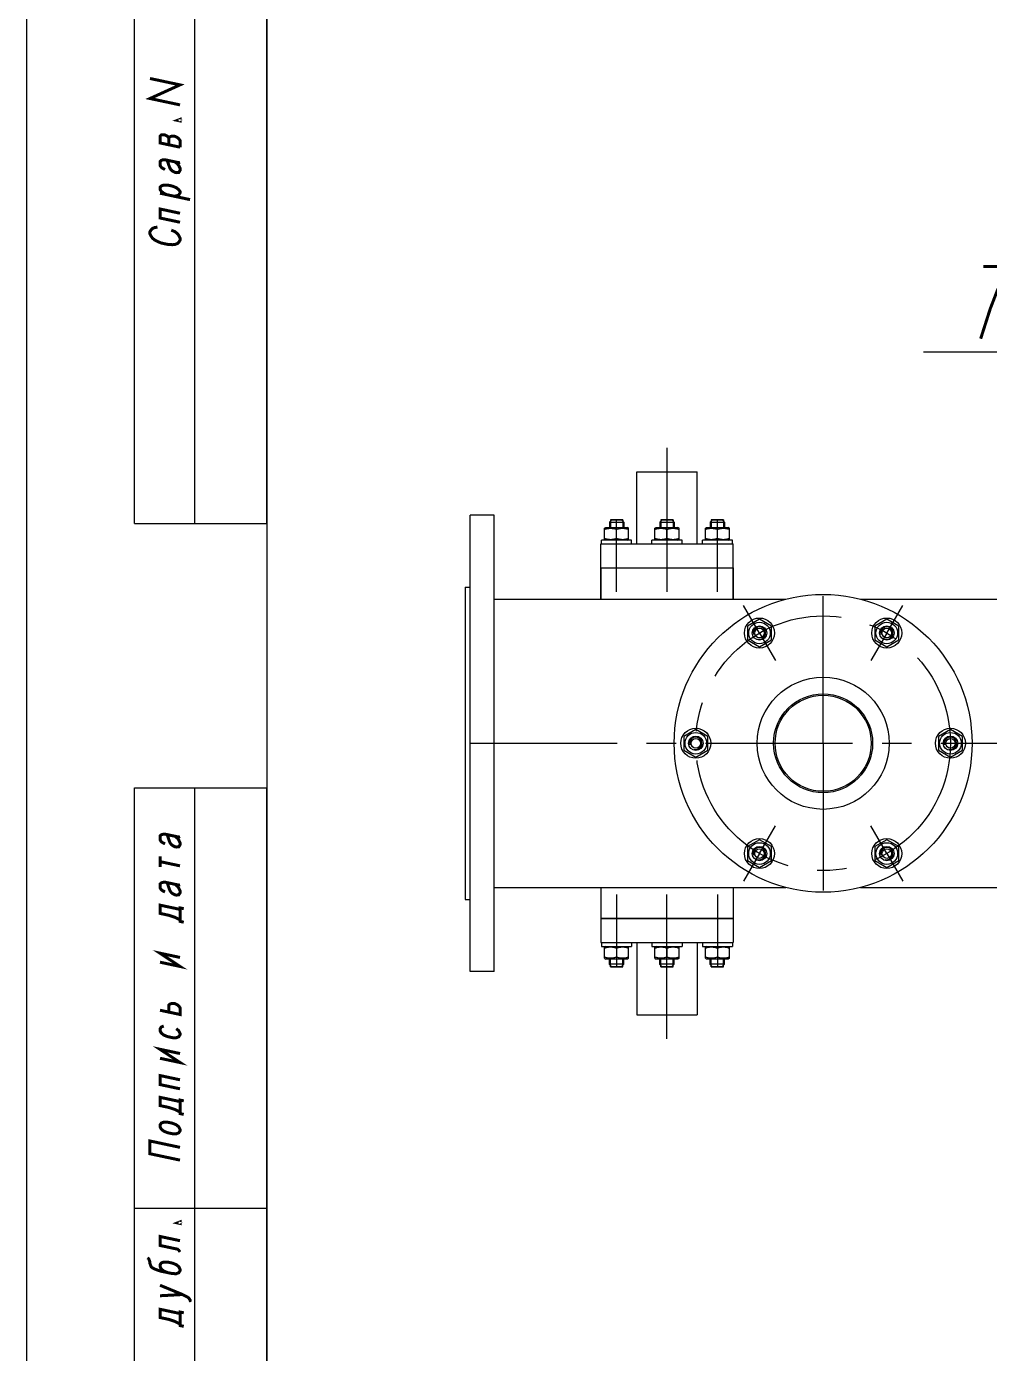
# Model space of a CAD drawing. Header units: millimetres. Extents: x 0 to 594, y 0 to 420.
# Drawn here: x 0 to 80.2, y 102.9 to 213.4 of the extents above; entities that cross this region are included whole.
import ezdxf

# ---------------------------------------------------------------- set-up
doc = ezdxf.new("R2010")
doc.units = ezdxf.units.MM
doc.header["$LTSCALE"] = 32.67
doc.linetypes.add('CENTER', pattern=[0.6, 0.375, -0.075, 0.075, -0.075])
doc.layers.get('0').update_dxf_attribs({"linetype": 'CONTINUOUS'})
for name, color, linetype in [('ALL_AXIS', 7, 'CONTINUOUS'), ('ALL_CHAMFER', 7, 'CONTINUOUS'), ('ALL_ROUND', 7, 'CONTINUOUS')]:
    doc.layers.add(name, color=color, linetype=linetype)

# ---------------------------------------------------------------- blocks, each defined once
blk = doc.blocks.new('BOM BALLOON 66_BL9', base_point=(80.46, 189.85))
at = {"color": 2, "linetype": 'Continuous'}
blk.add_line((74.69, 186.3), (86.22, 186.3), dxfattribs=at)
at = {"color": 2, "linetype": 'Continuous', "const_width": 0.25}
blk.add_lwpolyline([(79.44, 187.39), (80.24, 189.89), (80.82, 191.39), (81.29, 192.39), (81.77, 193.39), (79.67, 193.39)], dxfattribs=at)

msp = doc.modelspace()

# ---------------------------------------------------------------- linework, layer by layer
at = {"color": 7, "linetype": 'Continuous'}
for p, q in [((0, 420), (0, 0)), ((20, 415), (20, 5)), ((9, 172), (9, 292)), ((14, 172), (14, 292)), ((20, 172), (20, 292)), ((36.92, 134.7049), (36.92, 172.7049)), ((38.92, 172.7049), (36.92, 172.7049)), ((38.92, 134.7049), (38.92, 172.7049)), ((9, 172), (20, 172)), ((48.12, 171.6071), (48.22, 171.6649)), ((48.12, 170.6826), (48.12, 171.6071)), ((48.22, 171.6649), (50.02, 171.6649)), ((49.6334, 172.3049), (48.6066, 172.3049)), ((49.12, 170.7719), (49.12, 171.5178)), ((50.12, 171.6071), (50.02, 171.6649)), ((50.12, 170.6826), (50.12, 171.6071)), ((52.32, 171.6071), (52.42, 171.6649)), ((52.32, 170.6826), (52.32, 171.6071)), ((52.42, 171.6649), (54.22, 171.6649)), ((53.8334, 172.3049), (52.8066, 172.3049)), ((53.32, 170.7719), (53.32, 171.5178)), ((54.32, 171.6071), (54.22, 171.6649)), ((54.32, 170.6826), (54.32, 171.6071)), ((56.52, 171.6071), (56.62, 171.6649)), ((56.52, 170.6826), (56.52, 171.6071)), ((56.62, 171.6649), (58.42, 171.6649)), ((58.0334, 172.3049), (57.0066, 172.3049)), ((57.52, 170.7719), (57.52, 171.5178)), ((58.52, 171.6071), (58.42, 171.6649)), ((58.52, 170.6826), (58.52, 171.6071)), ((48.22, 170.6249), (48.12, 170.6826)), ((50.02, 170.6249), (50.12, 170.6826)), ((52.42, 170.6249), (52.32, 170.6826)), ((54.22, 170.6249), (54.32, 170.6826)), ((56.62, 170.6249), (56.52, 170.6826)), ((58.42, 170.6249), (58.52, 170.6826)), ((47.82, 168.3049), (47.82, 165.7049)), ((47.82, 168.3049), (58.82, 168.3049)), ((58.82, 168.3049), (58.82, 165.7049)), ((36.52, 166.7049), (36.52, 140.7049)), ((36.52, 166.7049), (36.92, 166.7049)), ((61.02, 164.0394), (60.02, 163.4621)), ((62.02, 163.4621), (61.02, 164.0394)), ((71.62, 164.0394), (70.62, 163.4621)), ((72.62, 163.4621), (71.62, 164.0394)), ((60.02, 163.4621), (60.02, 162.3074)), ((62.02, 162.3074), (62.02, 163.4621)), ((70.62, 163.4621), (70.62, 162.3074)), ((72.62, 162.3074), (72.62, 163.4621)), ((60.02, 162.3074), (61.02, 161.73)), ((61.02, 161.73), (62.02, 162.3074)), ((70.62, 162.3074), (71.62, 161.73)), ((71.62, 161.73), (72.62, 162.3074)), ((55.72, 154.8596), (54.72, 154.2822)), ((56.72, 154.2822), (55.72, 154.8596)), ((76.92, 154.8596), (75.92, 154.2822)), ((77.92, 154.2822), (76.92, 154.8596)), ((54.72, 154.2822), (54.72, 153.1275)), ((56.72, 153.1275), (56.72, 154.2822)), ((75.92, 154.2822), (75.92, 153.1275)), ((77.92, 153.1275), (77.92, 154.2822)), ((54.72, 153.1275), (55.72, 152.5502)), ((55.72, 152.5502), (56.72, 153.1275)), ((75.92, 153.1275), (76.92, 152.5502)), ((76.92, 152.5502), (77.92, 153.1275)), ((9, 5), (9, 150)), ((9, 150), (20, 150)), ((14, 5), (14, 150)), ((20, 5), (20, 150)), ((61.02, 145.6797), (60.02, 145.1024)), ((60.02, 145.1024), (60.02, 143.9477)), ((62.02, 145.1024), (61.02, 145.6797)), ((62.02, 143.9477), (62.02, 145.1024)), ((71.62, 145.6797), (70.62, 145.1024)), ((70.62, 145.1024), (70.62, 143.9477)), ((72.62, 145.1024), (71.62, 145.6797)), ((72.62, 143.9477), (72.62, 145.1024)), ((60.02, 143.9477), (61.02, 143.3703)), ((61.02, 143.3703), (62.02, 143.9477)), ((70.62, 143.9477), (71.62, 143.3703)), ((71.62, 143.3703), (72.62, 143.9477)), ((36.52, 140.7049), (36.92, 140.7049)), ((58.8199, 139.1049), (47.82, 139.1049)), ((48.22, 136.7849), (48.12, 136.7271)), ((48.12, 135.8026), (48.12, 136.7271)), ((49.12, 136.6378), (49.12, 135.8919)), ((50.02, 136.7849), (50.12, 136.7271)), ((50.12, 135.8026), (50.12, 136.7271)), ((52.42, 136.7849), (52.32, 136.7271)), ((52.32, 135.8026), (52.32, 136.7271)), ((53.32, 136.6378), (53.32, 135.8919)), ((54.22, 136.7849), (54.32, 136.7271)), ((54.32, 135.8026), (54.32, 136.7271)), ((56.62, 136.7849), (56.52, 136.7271)), ((56.52, 135.8026), (56.52, 136.7271)), ((57.52, 136.6378), (57.52, 135.8919)), ((58.42, 136.7849), (58.52, 136.7271)), ((58.52, 135.8026), (58.52, 136.7271)), ((48.12, 135.8026), (48.22, 135.7449)), ((50.02, 135.7449), (48.22, 135.7449)), ((48.6066, 135.1049), (49.6334, 135.1049)), ((50.12, 135.8026), (50.02, 135.7449)), ((52.32, 135.8026), (52.42, 135.7449)), ((54.22, 135.7449), (52.42, 135.7449)), ((52.8066, 135.1049), (53.8334, 135.1049)), ((54.32, 135.8026), (54.22, 135.7449)), ((56.52, 135.8026), (56.62, 135.7449)), ((58.42, 135.7449), (56.62, 135.7449)), ((57.0066, 135.1049), (58.0334, 135.1049)), ((58.52, 135.8026), (58.42, 135.7449)), ((38.92, 134.7049), (36.92, 134.7049)), ((9, 115), (20, 115))]:
    msp.add_line(p, q, dxfattribs=at)
at = {"color": 2, "linetype": 'Continuous'}
for p, q in [((48.6066, 172.3049), (48.6066, 171.6649)), ((49.6334, 172.3049), (49.6334, 171.6649)), ((52.8066, 172.3049), (52.8066, 171.6649)), ((53.8334, 172.3049), (53.8334, 171.6649)), ((57.0066, 172.3049), (57.0066, 171.6649)), ((58.0334, 172.3049), (58.0334, 171.6649)), ((48.6066, 135.1049), (48.6066, 135.7449)), ((49.6334, 135.1049), (49.6334, 135.7449)), ((52.8066, 135.1049), (52.8066, 135.7449)), ((53.8334, 135.1049), (53.8334, 135.7449)), ((57.0066, 135.1049), (57.0066, 135.7449)), ((58.0334, 135.1049), (58.0334, 135.7449))]:
    msp.add_line(p, q, dxfattribs=at)
at = {"color": 2, "linetype": 'Continuous', "const_width": 0.25}
for points in [[(12.7779, 206.8542), (10.2779, 207.3856), (12.7779, 208.5208), (10.2779, 209.0522)], [(12.7779, 205.6458), (12.7779, 205.5208), (12.5696, 205.5651), (12.7779, 205.6458)], [(12.7779, 203.3333), (11.1113, 203.6876), (11.1113, 204.2501), (11.2154, 204.353), (11.4238, 204.3712), (11.5279, 204.349), (11.7363, 204.2423), (11.8404, 204.0951), (11.8404, 203.5326)], [(12.7779, 203.3333), (12.7779, 203.8958), (12.6738, 204.043), (12.5696, 204.1276), (12.3613, 204.2344), (12.2571, 204.2565), (12.0488, 204.2383), (11.9446, 204.198), (11.8404, 204.0951)], [(11.5279, 201.474), (11.3196, 201.5808), (11.2154, 201.6655), (11.1113, 201.8126), (11.1113, 202.1251), (11.2154, 202.228), (11.3196, 202.2683), (11.5279, 202.2865), (12.6738, 202.043), (12.7779, 202.0833)], [(11.6321, 202.2644), (11.7363, 202.1797), (11.8404, 201.8451), (11.9446, 201.573), (12.0488, 201.4258), (12.1529, 201.3412), (12.3613, 201.2344), (12.4654, 201.2123), (12.6738, 201.2305), (12.7779, 201.3958), (12.7779, 201.5833), (12.6738, 201.793), (12.5696, 201.9401), (12.3613, 202.1094)], [(11.6321, 199.3894), (11.4238, 199.4962), (11.2154, 199.6655), (11.1113, 199.8126), (11.1113, 200.0001), (11.2154, 200.103), (11.4238, 200.1837), (11.7363, 200.1797), (12.1529, 200.0912), (12.4654, 199.9623), (12.6738, 199.793), (12.7779, 199.6458), (12.7779, 199.5208), (12.6738, 199.3555), (12.4654, 199.2748), (12.2571, 199.2565)], [(11.1113, 199.5001), (13.6113, 198.9687)], [(12.7779, 197.0833), (11.1113, 197.4376), (11.1113, 198.1876), (12.7779, 197.8333)], [(10.9029, 196.6694), (10.6946, 196.6512), (10.4863, 196.5704), (10.3821, 196.4676), (10.2779, 196.3022), (10.2779, 196.1147), (10.3821, 195.9051), (10.4863, 195.7579), (10.6946, 195.5887), (10.9029, 195.4819), (11.2154, 195.353), (11.8404, 195.2201), (12.1529, 195.2162), (12.3613, 195.2344), (12.5696, 195.3151), (12.6738, 195.418), (12.7779, 195.5833), (12.7779, 195.7708), (12.6738, 195.9805), (12.5696, 196.1276), (12.3613, 196.2969), (12.0488, 196.4258)], [(11.5279, 145.3282), (11.3196, 145.435), (11.2154, 145.5196), (11.1113, 145.6668), (11.1113, 145.9793), (11.2154, 146.0821), (11.3196, 146.1225), (11.5279, 146.1407), (12.6738, 145.8971), (12.7779, 145.9375)], [(11.6321, 146.1186), (11.7363, 146.0339), (11.8404, 145.6993), (11.9446, 145.4271), (12.0488, 145.28), (12.1529, 145.1953), (12.3613, 145.0886), (12.4654, 145.0664), (12.6738, 145.0846), (12.7779, 145.25), (12.7779, 145.4375), (12.6738, 145.6471), (12.5696, 145.7943), (12.3613, 145.9636)], [(11.1113, 143.4168), (11.1113, 144.2918)], [(11.1113, 143.8543), (12.7779, 143.5)], [(11.5279, 141.3282), (11.3196, 141.435), (11.2154, 141.5196), (11.1113, 141.6668), (11.1113, 141.9793), (11.2154, 142.0821), (11.3196, 142.1225), (11.5279, 142.1407), (12.6738, 141.8971), (12.7779, 141.9375)], [(11.6321, 142.1186), (11.7363, 142.0339), (11.8404, 141.6993), (11.9446, 141.4271), (12.0488, 141.28), (12.1529, 141.1954), (12.3613, 141.0886), (12.4654, 141.0664), (12.6738, 141.0846), (12.7779, 141.25), (12.7779, 141.4375), (12.6738, 141.6471), (12.5696, 141.7943), (12.3613, 141.9636)], [(12.7779, 139), (12.5696, 139.1068), (12.3613, 139.2136), (11.8404, 139.3868), (11.1113, 139.5418), (11.1113, 140.2293), (12.7779, 139.875)], [(13.0904, 138.8086), (12.7779, 138.875), (12.7779, 140), (13.0904, 139.9336)], [(11.1113, 135.4793), (12.7779, 135.125), (11.1113, 136.2293), (12.7779, 135.875)], [(11.1113, 131.4793), (12.7779, 131.125), (12.7779, 131.6875), (12.6738, 131.8346), (12.5696, 131.9193), (12.3613, 132.0261), (12.2571, 132.0482), (12.0488, 132.03), (11.9446, 131.9896), (11.8404, 131.8868), (11.8404, 131.3243)], [(11.4238, 130.1628), (11.2154, 130.0821), (11.1113, 129.9168), (11.1113, 129.7918), (11.2154, 129.5821), (11.4238, 129.4128), (11.7363, 129.2839), (12.1529, 129.1954), (12.4654, 129.1914), (12.6738, 129.2721), (12.7779, 129.4375), (12.7779, 129.5625), (12.6738, 129.7721), (12.4654, 129.9414)], [(11.1113, 127.4793), (12.7779, 127.125), (11.1113, 128.2293), (12.7779, 127.875)], [(12.7779, 124.9375), (11.1113, 125.2918), (11.1113, 126.0418), (12.7779, 125.6875)], [(12.7779, 123), (12.5696, 123.1068), (12.3613, 123.2136), (11.8404, 123.3868), (11.1113, 123.5418), (11.1113, 124.2293), (12.7779, 123.875)], [(13.0904, 122.8086), (12.7779, 122.875), (12.7779, 124), (13.0904, 123.9336)], [(11.7363, 121.2839), (11.4238, 121.4128), (11.2154, 121.5821), (11.1113, 121.7918), (11.1113, 121.9168), (11.2154, 122.0821), (11.4238, 122.1628), (11.7363, 122.1589), (12.1529, 122.0703), (12.4654, 121.9414), (12.6738, 121.7721), (12.7779, 121.5625), (12.7779, 121.4375), (12.6738, 121.2721), (12.4654, 121.1914), (12.1529, 121.1954), (11.7363, 121.2839)], [(12.7779, 119), (10.2779, 119.5314), (10.2779, 120.5939), (12.7779, 120.0625)], [(12.7779, 113.8542), (12.7779, 113.7292), (12.5696, 113.7735), (12.7779, 113.8542)], [(12.7779, 111.3542), (12.6738, 111.5013), (12.5696, 111.586), (12.4654, 111.6081), (11.1113, 111.8959), (11.1113, 112.6459), (12.7779, 112.2917)], [(11.7363, 109.6381), (11.4238, 109.767), (11.2154, 109.9363), (11.1113, 110.1459), (11.1113, 110.2709), (11.2154, 110.4363), (11.4238, 110.517), (11.7363, 110.5131), (12.1529, 110.4245), (12.4654, 110.2956), (12.6738, 110.1263), (12.7779, 109.9167), (12.7779, 109.7917), (12.6738, 109.6263), (12.4654, 109.5456), (12.1529, 109.5495), (11.7363, 109.6381), (11.1113, 109.7709), (10.6946, 109.922), (10.4863, 110.0288), (10.3821, 110.1134), (10.2779, 110.3856), (10.2779, 110.5106), (10.1738, 110.7827), (10.0696, 110.8673)], [(13.5071, 107.2617), (13.6113, 107.302), (13.6113, 107.3645), (13.5071, 107.5117), (13.4029, 107.5963), (12.9863, 107.8099), (11.1113, 108.5834)], [(11.1113, 107.7084), (12.9863, 107.8099)], [(12.7779, 105.3542), (12.5696, 105.4609), (12.3613, 105.5677), (11.8404, 105.7409), (11.1113, 105.8959), (11.1113, 106.5834), (12.7779, 106.2292)], [(13.0904, 105.1627), (12.7779, 105.2292), (12.7779, 106.3542), (13.0904, 106.2877)]]:
    msp.add_lwpolyline(points, dxfattribs=at)
at = {"color": 7, "linetype": 'Continuous'}
for points in [[(48.12, 171.5178), (48.1726, 171.5347), (48.2243, 171.5497), (48.2749, 171.563), (48.3249, 171.5745), (48.3744, 171.5844), (48.4236, 171.5925), (48.4728, 171.5989), (48.5218, 171.6034), (48.5709, 171.6062), (48.6199, 171.6071), (48.669, 171.6062), (48.7181, 171.6034), (48.7671, 171.5989), (48.8162, 171.5925), (48.8654, 171.5844), (48.915, 171.5746), (48.9649, 171.563), (49.0155, 171.5498), (49.0672, 171.5347), (49.12, 171.5178)], [(49.12, 171.5178), (49.1785, 171.5364), (49.2358, 171.5529), (49.2918, 171.5671), (49.3471, 171.5791), (49.4019, 171.5891), (49.4565, 171.5969), (49.511, 171.6026), (49.5655, 171.606), (49.62, 171.6071), (49.6745, 171.606), (49.729, 171.6026), (49.7835, 171.5969), (49.8381, 171.5891), (49.893, 171.5791), (49.9482, 171.5671), (50.0042, 171.5529), (50.0615, 171.5364), (50.12, 171.5178)], [(52.32, 171.5178), (52.3726, 171.5347), (52.4243, 171.5497), (52.4749, 171.563), (52.5249, 171.5745), (52.5744, 171.5844), (52.6236, 171.5925), (52.6728, 171.5989), (52.7218, 171.6034), (52.7709, 171.6062), (52.8199, 171.6071), (52.869, 171.6062), (52.9181, 171.6034), (52.9671, 171.5989), (53.0162, 171.5925), (53.0654, 171.5844), (53.115, 171.5746), (53.1649, 171.563), (53.2155, 171.5498), (53.2672, 171.5347), (53.32, 171.5178)], [(53.32, 171.5178), (53.3785, 171.5364), (53.4358, 171.5529), (53.4918, 171.5671), (53.5471, 171.5791), (53.6019, 171.5891), (53.6565, 171.5969), (53.711, 171.6026), (53.7655, 171.606), (53.82, 171.6071), (53.8745, 171.606), (53.929, 171.6026), (53.9835, 171.5969), (54.0381, 171.5891), (54.093, 171.5791), (54.1482, 171.5671), (54.2042, 171.5529), (54.2615, 171.5364), (54.32, 171.5178)], [(56.52, 171.5178), (56.5726, 171.5347), (56.6243, 171.5497), (56.6749, 171.563), (56.7249, 171.5745), (56.7744, 171.5844), (56.8236, 171.5925), (56.8728, 171.5989), (56.9218, 171.6034), (56.9709, 171.6062), (57.0199, 171.6071), (57.069, 171.6062), (57.1181, 171.6034), (57.1671, 171.5989), (57.2162, 171.5925), (57.2654, 171.5844), (57.315, 171.5746), (57.3649, 171.563), (57.4155, 171.5498), (57.4672, 171.5347), (57.52, 171.5178)], [(57.52, 171.5178), (57.5785, 171.5364), (57.6358, 171.5529), (57.6918, 171.5671), (57.7471, 171.5791), (57.8019, 171.5891), (57.8565, 171.5969), (57.911, 171.6026), (57.9655, 171.606), (58.02, 171.6071), (58.0745, 171.606), (58.129, 171.6026), (58.1835, 171.5969), (58.2381, 171.5891), (58.293, 171.5791), (58.3482, 171.5671), (58.4042, 171.5529), (58.4615, 171.5364), (58.52, 171.5178)], [(48.12, 170.7719), (48.1857, 170.7511), (48.25, 170.7331), (48.3128, 170.7178), (48.3747, 170.7053), (48.4362, 170.6955), (48.4975, 170.6883), (48.5588, 170.6841), (48.6201, 170.6826), (48.6813, 170.6841), (48.7426, 170.6884), (48.8039, 170.6955), (48.8654, 170.7054), (48.9273, 170.7179), (48.99, 170.7331), (49.0543, 170.7511), (49.12, 170.7719)], [(49.12, 170.7719), (49.1857, 170.7511), (49.25, 170.7331), (49.3128, 170.7178), (49.3747, 170.7053), (49.4362, 170.6955), (49.4975, 170.6883), (49.5588, 170.6841), (49.6201, 170.6826), (49.6813, 170.6841), (49.7426, 170.6884), (49.8039, 170.6955), (49.8654, 170.7054), (49.9273, 170.7179), (49.99, 170.7331), (50.0543, 170.7511), (50.12, 170.7719)], [(52.32, 170.7719), (52.3857, 170.7511), (52.45, 170.7331), (52.5128, 170.7178), (52.5747, 170.7053), (52.6362, 170.6955), (52.6975, 170.6883), (52.7588, 170.6841), (52.8201, 170.6826), (52.8813, 170.6841), (52.9426, 170.6884), (53.0039, 170.6955), (53.0654, 170.7054), (53.1273, 170.7179), (53.19, 170.7331), (53.2543, 170.7511), (53.32, 170.7719)], [(53.32, 170.7719), (53.3857, 170.7511), (53.45, 170.7331), (53.5128, 170.7178), (53.5747, 170.7053), (53.6362, 170.6955), (53.6975, 170.6883), (53.7588, 170.6841), (53.8201, 170.6826), (53.8813, 170.6841), (53.9426, 170.6884), (54.0039, 170.6955), (54.0654, 170.7054), (54.1273, 170.7179), (54.19, 170.7331), (54.2543, 170.7511), (54.32, 170.7719)], [(56.52, 170.7719), (56.5857, 170.7511), (56.65, 170.7331), (56.7128, 170.7178), (56.7747, 170.7053), (56.8362, 170.6955), (56.8975, 170.6883), (56.9588, 170.6841), (57.0201, 170.6826), (57.0813, 170.6841), (57.1426, 170.6884), (57.2039, 170.6955), (57.2654, 170.7054), (57.3273, 170.7179), (57.39, 170.7331), (57.4543, 170.7511), (57.52, 170.7719)], [(57.52, 170.7719), (57.5857, 170.7511), (57.65, 170.7331), (57.7128, 170.7178), (57.7747, 170.7053), (57.8362, 170.6955), (57.8975, 170.6883), (57.9588, 170.6841), (58.0201, 170.6826), (58.0813, 170.6841), (58.1426, 170.6884), (58.2039, 170.6955), (58.2654, 170.7054), (58.3273, 170.7179), (58.39, 170.7331), (58.4543, 170.7511), (58.52, 170.7719)], [(49.12, 136.6378), (49.0543, 136.6586), (48.9899, 136.6767), (48.9272, 136.6919), (48.8653, 136.7044), (48.8037, 136.7143), (48.7424, 136.7214), (48.6811, 136.7257), (48.6199, 136.7271), (48.5586, 136.7257), (48.4973, 136.7214), (48.436, 136.7143), (48.3745, 136.7044), (48.3127, 136.6919), (48.2499, 136.6766), (48.1856, 136.6586), (48.12, 136.6378)], [(49.12, 135.8919), (49.0615, 135.8733), (49.0041, 135.8569), (48.9481, 135.8426), (48.8929, 135.8306), (48.838, 135.8206), (48.7834, 135.8128), (48.7289, 135.8072), (48.6744, 135.8037), (48.6199, 135.8026), (48.5654, 135.8037), (48.5109, 135.8072), (48.4564, 135.8128), (48.4018, 135.8206), (48.347, 135.8306), (48.2918, 135.8427), (48.2358, 135.8569), (48.1784, 135.8733), (48.12, 135.8919)], [(50.12, 136.6378), (50.0543, 136.6586), (49.9899, 136.6767), (49.9272, 136.6919), (49.8653, 136.7044), (49.8037, 136.7143), (49.7424, 136.7214), (49.6811, 136.7257), (49.6199, 136.7271), (49.5586, 136.7257), (49.4973, 136.7214), (49.436, 136.7143), (49.3745, 136.7044), (49.3127, 136.6919), (49.2499, 136.6766), (49.1856, 136.6586), (49.12, 136.6378)], [(50.12, 135.8919), (50.0674, 135.8751), (50.0157, 135.86), (49.965, 135.8467), (49.9151, 135.8352), (49.8656, 135.8254), (49.8163, 135.8173), (49.7672, 135.8109), (49.7181, 135.8063), (49.6691, 135.8035), (49.62, 135.8026), (49.571, 135.8035), (49.5219, 135.8063), (49.4729, 135.8109), (49.4237, 135.8172), (49.3745, 135.8253), (49.325, 135.8352), (49.2751, 135.8467), (49.2245, 135.86), (49.1727, 135.875), (49.12, 135.8919)], [(53.32, 136.6378), (53.2543, 136.6586), (53.1899, 136.6767), (53.1272, 136.6919), (53.0653, 136.7044), (53.0037, 136.7143), (52.9424, 136.7214), (52.8811, 136.7257), (52.8199, 136.7271), (52.7586, 136.7257), (52.6973, 136.7214), (52.636, 136.7143), (52.5745, 136.7044), (52.5127, 136.6919), (52.4499, 136.6766), (52.3856, 136.6586), (52.32, 136.6378)], [(53.32, 135.8919), (53.2615, 135.8733), (53.2041, 135.8569), (53.1481, 135.8426), (53.0929, 135.8306), (53.038, 135.8206), (52.9834, 135.8128), (52.9289, 135.8072), (52.8744, 135.8037), (52.8199, 135.8026), (52.7654, 135.8037), (52.7109, 135.8072), (52.6564, 135.8128), (52.6018, 135.8206), (52.547, 135.8306), (52.4918, 135.8427), (52.4358, 135.8569), (52.3784, 135.8733), (52.32, 135.8919)], [(54.32, 136.6378), (54.2543, 136.6586), (54.1899, 136.6767), (54.1272, 136.6919), (54.0653, 136.7044), (54.0037, 136.7143), (53.9424, 136.7214), (53.8811, 136.7257), (53.8199, 136.7271), (53.7586, 136.7257), (53.6973, 136.7214), (53.636, 136.7143), (53.5745, 136.7044), (53.5127, 136.6919), (53.4499, 136.6766), (53.3856, 136.6586), (53.32, 136.6378)], [(54.32, 135.8919), (54.2674, 135.8751), (54.2157, 135.86), (54.165, 135.8467), (54.1151, 135.8352), (54.0656, 135.8254), (54.0163, 135.8173), (53.9672, 135.8109), (53.9181, 135.8063), (53.8691, 135.8035), (53.82, 135.8026), (53.771, 135.8035), (53.7219, 135.8063), (53.6729, 135.8109), (53.6237, 135.8172), (53.5745, 135.8253), (53.525, 135.8352), (53.4751, 135.8467), (53.4245, 135.86), (53.3727, 135.875), (53.32, 135.8919)], [(57.52, 136.6378), (57.4543, 136.6586), (57.3899, 136.6767), (57.3272, 136.6919), (57.2653, 136.7044), (57.2037, 136.7143), (57.1424, 136.7214), (57.0811, 136.7257), (57.0199, 136.7271), (56.9586, 136.7257), (56.8973, 136.7214), (56.836, 136.7143), (56.7745, 136.7044), (56.7127, 136.6919), (56.6499, 136.6766), (56.5856, 136.6586), (56.52, 136.6378)], [(57.52, 135.8919), (57.4615, 135.8733), (57.4041, 135.8569), (57.3481, 135.8426), (57.2929, 135.8306), (57.238, 135.8206), (57.1834, 135.8128), (57.1289, 135.8072), (57.0744, 135.8037), (57.0199, 135.8026), (56.9654, 135.8037), (56.9109, 135.8072), (56.8564, 135.8128), (56.8018, 135.8206), (56.747, 135.8306), (56.6918, 135.8427), (56.6358, 135.8569), (56.5784, 135.8733), (56.52, 135.8919)], [(58.52, 136.6378), (58.4543, 136.6586), (58.3899, 136.6767), (58.3272, 136.6919), (58.2653, 136.7044), (58.2037, 136.7143), (58.1424, 136.7214), (58.0811, 136.7257), (58.0199, 136.7271), (57.9586, 136.7257), (57.8973, 136.7214), (57.836, 136.7143), (57.7745, 136.7044), (57.7127, 136.6919), (57.6499, 136.6766), (57.5856, 136.6586), (57.52, 136.6378)], [(58.52, 135.8919), (58.4674, 135.8751), (58.4157, 135.86), (58.365, 135.8467), (58.3151, 135.8352), (58.2656, 135.8254), (58.2163, 135.8173), (58.1672, 135.8109), (58.1181, 135.8063), (58.0691, 135.8035), (58.02, 135.8026), (57.971, 135.8035), (57.9219, 135.8063), (57.8729, 135.8109), (57.8237, 135.8172), (57.7745, 135.8253), (57.725, 135.8352), (57.6751, 135.8467), (57.6245, 135.86), (57.5727, 135.875), (57.52, 135.8919)]]:
    msp.add_lwpolyline(points, dxfattribs=at)
for centre in [(61.02, 162.8847), (71.62, 162.8847), (55.72, 153.7049), (76.92, 153.7049), (61.02, 144.525), (71.62, 144.525)]:
    msp.add_circle(centre, 0.9, dxfattribs=at)
at = {"color": 2, "linetype": 'Continuous'}
for centre in [(61.02, 162.8847), (71.62, 162.8847), (55.72, 153.7049), (76.92, 153.7049), (61.02, 144.525), (71.62, 144.525)]:
    msp.add_arc(centre, 0.5134, 255, 195, dxfattribs=at)
at = {"layer": 'ALL_AXIS', "color": 7, "linetype": 'CENTER'}
for p, q in [((53.32, 178.3049), (53.32, 166.3049)), ((49.12, 166.3049), (49.12, 172.3049)), ((57.52, 166.3049), (57.52, 172.3049)), ((66.32, 153.7049), (66.32, 168.1049)), ((61.02, 162.8847), (59.695, 165.1797)), ((71.62, 162.8847), (72.945, 165.1797)), ((61.02, 162.8847), (62.345, 160.5898)), ((71.62, 162.8847), (70.295, 160.5898)), ((36.92, 153.7049), (434.12, 153.7049)), ((66.32, 153.7049), (66.32, 139.3049)), ((61.02, 144.525), (62.345, 146.82)), ((71.62, 144.525), (70.295, 146.82)), ((61.02, 144.525), (59.695, 142.23)), ((71.62, 144.525), (72.945, 142.23)), ((49.12, 141.1049), (49.12, 135.1049)), ((53.32, 129.1049), (53.32, 141.1049)), ((57.52, 141.1049), (57.52, 135.1049))]:
    msp.add_line(p, q, dxfattribs=at)
at = {"layer": 'ALL_AXIS', "color": 7, "linetype": 'Continuous'}
for p, q in [((50.82, 170.3049), (50.82, 176.3049)), ((50.82, 176.3049), (55.82, 176.3049)), ((55.82, 170.3049), (55.82, 176.3049)), ((48.52, 172.1049), (48.52, 171.6649)), ((49.72, 172.1049), (49.72, 171.6649)), ((52.72, 172.1049), (52.72, 171.6649)), ((53.92, 172.1049), (53.92, 171.6649)), ((56.92, 172.1049), (56.92, 171.6649)), ((58.12, 172.1049), (58.12, 171.6649)), ((47.82, 165.7049), (47.82, 170.3049)), ((47.82, 170.3049), (58.82, 170.3049)), ((47.87, 170.3049), (47.87, 170.6249)), ((50.37, 170.6249), (47.87, 170.6249)), ((48.22, 170.6249), (48.12, 170.6826)), ((50.02, 170.6249), (50.12, 170.6826)), ((50.37, 170.3049), (50.37, 170.6249)), ((52.07, 170.3049), (52.07, 170.6249)), ((54.57, 170.6249), (52.07, 170.6249)), ((52.42, 170.6249), (52.32, 170.6826)), ((54.22, 170.6249), (54.32, 170.6826)), ((54.57, 170.3049), (54.57, 170.6249)), ((56.27, 170.3049), (56.27, 170.6249)), ((58.77, 170.6249), (56.27, 170.6249)), ((56.62, 170.6249), (56.52, 170.6826)), ((58.42, 170.6249), (58.52, 170.6826)), ((58.77, 170.3049), (58.77, 170.6249)), ((58.82, 165.7049), (58.82, 170.3049)), ((47.82, 168.3049), (58.82, 168.3049)), ((47.82, 141.7049), (47.82, 137.1049)), ((58.82, 141.7049), (58.82, 137.1049)), ((47.82, 139.1049), (58.82, 139.1049)), ((47.82, 137.1049), (58.82, 137.1049)), ((47.87, 137.1049), (47.87, 136.7849)), ((50.37, 137.1049), (50.37, 136.7849)), ((50.82, 137.1049), (50.82, 131.1049)), ((52.07, 137.1049), (52.07, 136.7849)), ((54.57, 137.1049), (54.57, 136.7849)), ((55.82, 137.1049), (55.82, 131.1049)), ((56.27, 137.1049), (56.27, 136.7849)), ((58.77, 137.1049), (58.77, 136.7849)), ((47.87, 136.7849), (50.37, 136.7849)), ((48.22, 136.7849), (48.12, 136.7271)), ((50.02, 136.7849), (50.12, 136.7271)), ((52.07, 136.7849), (54.57, 136.7849)), ((52.42, 136.7849), (52.32, 136.7271)), ((54.22, 136.7849), (54.32, 136.7271)), ((56.27, 136.7849), (58.77, 136.7849)), ((56.62, 136.7849), (56.52, 136.7271)), ((58.42, 136.7849), (58.52, 136.7271)), ((48.52, 135.3049), (48.52, 135.7449)), ((49.72, 135.3049), (49.72, 135.7449)), ((52.72, 135.3049), (52.72, 135.7449)), ((53.92, 135.3049), (53.92, 135.7449)), ((56.92, 135.3049), (56.92, 135.7449)), ((58.12, 135.3049), (58.12, 135.7449)), ((50.82, 131.1049), (55.82, 131.1049))]:
    msp.add_line(p, q, dxfattribs=at)
for centre, radius in [((66.32, 153.7049), 12.4), ((61.02, 162.8847), 1.25), ((71.62, 162.8847), 1.25), ((66.32, 153.7049), 5.5), ((66.32, 153.7049), 4.12), ((66.32, 153.7049), 4), ((55.72, 153.7049), 1.25), ((76.92, 153.7049), 1.25), ((61.02, 144.525), 1.25), ((71.62, 144.525), 1.25)]:
    msp.add_circle(centre, radius, dxfattribs=at)
at = {"layer": 'ALL_AXIS', "color": 7, "linetype": 'CENTER'}
msp.add_circle((66.32, 153.7049), 10.6, dxfattribs=at)
at = {"layer": 'ALL_CHAMFER', "color": 7, "linetype": 'Continuous'}
for p, q in [((48.72, 172.3049), (48.52, 172.1049)), ((48.52, 172.1049), (49.72, 172.1049)), ((48.72, 172.3049), (49.52, 172.3049)), ((49.52, 172.3049), (49.72, 172.1049)), ((52.92, 172.3049), (52.72, 172.1049)), ((52.72, 172.1049), (53.92, 172.1049)), ((52.92, 172.3049), (53.72, 172.3049)), ((53.72, 172.3049), (53.92, 172.1049)), ((57.12, 172.3049), (56.92, 172.1049)), ((56.92, 172.1049), (58.12, 172.1049)), ((57.12, 172.3049), (57.92, 172.3049)), ((57.92, 172.3049), (58.12, 172.1049)), ((48.72, 135.1049), (48.52, 135.3049)), ((49.72, 135.3049), (48.52, 135.3049)), ((49.52, 135.1049), (48.72, 135.1049)), ((49.52, 135.1049), (49.72, 135.3049)), ((52.92, 135.1049), (52.72, 135.3049)), ((53.92, 135.3049), (52.72, 135.3049)), ((53.72, 135.1049), (52.92, 135.1049)), ((53.72, 135.1049), (53.92, 135.3049)), ((57.12, 135.1049), (56.92, 135.3049)), ((58.12, 135.3049), (56.92, 135.3049)), ((57.92, 135.1049), (57.12, 135.1049)), ((57.92, 135.1049), (58.12, 135.3049))]:
    msp.add_line(p, q, dxfattribs=at)
for centre, radius in [((61.02, 162.8847), 0.6), ((61.02, 162.8847), 0.4), ((71.62, 162.8847), 0.6), ((71.62, 162.8847), 0.4), ((55.72, 153.7049), 0.6), ((55.72, 153.7049), 0.4), ((76.92, 153.7049), 0.6), ((76.92, 153.7049), 0.4), ((61.02, 144.525), 0.6), ((61.02, 144.525), 0.4), ((71.62, 144.525), 0.6), ((71.62, 144.525), 0.4)]:
    msp.add_circle(centre, radius, dxfattribs=at)
at = {"layer": 'ALL_ROUND', "color": 7, "linetype": 'Continuous'}
for p, q in [((38.92, 165.7049), (63.2071, 165.7049)), ((69.4328, 165.7049), (88.6112, 165.7049)), ((38.92, 141.7049), (63.2071, 141.7049)), ((69.4328, 141.7049), (87.3794, 141.7049))]:
    msp.add_line(p, q, dxfattribs=at)

# ---------------------------------------------------------------- block references
at = {"color": 2, "linetype": 'Continuous'}
msp.add_blockref('BOM BALLOON 66_BL9', (80.4559, 189.8497), dxfattribs=at)

doc.saveas('drawing.dxf')
